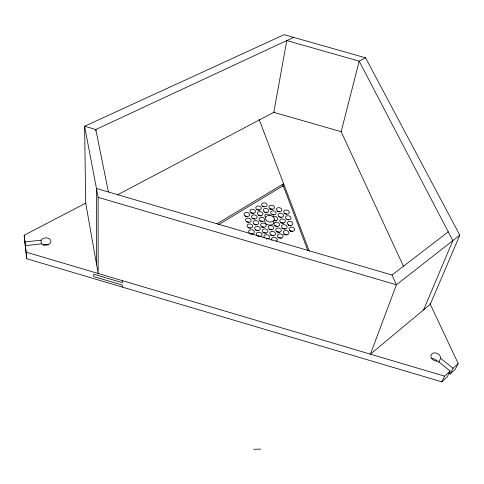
<?xml version="1.0" encoding="UTF-8"?>
<svg xmlns="http://www.w3.org/2000/svg" width="484" height="484" viewBox="0 0 484 484"><rect width="100%" height="100%" fill="white"/><g stroke="black" fill="none" stroke-linecap="round" stroke-linejoin="round"><path stroke-width="0.73" d="M122.198 287.042L122.258 285.058L93.745 276.606L93.727 274.192L122.331 282.674L122.385 280.672M282.971 186.848L283.612 183.738L216.923 223.838M403.674 266.648L341.159 131.69L359.195 61.159L365.589 57.82L459.8 235.188L430.27 304.303L370.423 354.173L396.396 284.78L459.8 235.188M423.663 309.808L452.836 240.633L359.195 61.159L286.788 40.571L273.799 112.33L341.159 131.69M438.813 362.159L440.621 358.335A5.088 3.872 26.8 0 0 435.467 352.909A5.088 3.872 26.8 0 0 431.062 357.089A5.088 3.872 26.8 0 0 437.742 361.07L450.126 371.022L447.307 376.715L441.807 381.84L26.674 258.71L25.368 245.636L41.636 243.827A5.136 3.648 -3.5 0 0 49.483 243.942A5.136 3.648 -3.5 0 0 48.618 238.412A5.136 3.648 -3.5 0 0 41.067 240.209L24.956 241.97L25.537 248.558L24.2 235.224L85.898 203.068M441.807 381.84L444.596 376.153L450.126 371.022M449.061 373.043L450.235 373.987L453.072 368.288L458.197 363.532L429.901 303.522M458.197 363.532L455.341 369.231L450.235 373.987M96.618 264.766L96.449 188.488L392.016 275.027L448.244 231.836M218.435 224.733L283.213 185.687M117.382 194.913L274.247 112.088M293.637 37.383L95.808 129.518L84.603 126.263L85.716 203.165L98.161 273.49L98.137 197.351L84.603 126.263L284.144 34.685L365.589 57.82M253.677 449.315L260.767 449.098M98.137 197.351L396.396 284.78L392.016 275.027M25.368 245.636L26.1 252.134L444.596 376.153M440.621 358.335L453.072 368.288M259.164 119.512L309.222 251.021M282.862 184.761L307.673 250.143M108.416 191.991L95.808 129.518L95.814 131.025M24.2 235.224L24.956 241.97M26.1 252.134L26.674 258.71M41.067 240.209L41.315 243.857M273.726 221.672A4.544 3.243 11.2 0 1 269.485 225.114A4.544 3.243 11.2 0 1 264.808 221.097M245.255 216.342A2.825 2.015 9.7 0 1 247.397 216.626M251.129 213.117A2.813 1.996 10.1 0 1 253.864 213.734M257.657 209.881A2.795 1.978 10.4 0 1 259.061 210.195M262.703 206.753A2.783 1.96 10.8 0 1 264.125 206.807M246.786 222.047A2.844 2.039 9.8 0 1 248.939 222.325M252.69 218.786A2.825 2.021 10.2 0 1 254.826 219.064M258.529 215.543A2.813 2.003 10.6 0 1 261.263 216.16M265.02 212.288A2.795 1.984 10.9 0 1 266.424 212.609M270.036 209.155A2.783 1.96 11.3 0 1 272.141 209.433M248.34 227.831A2.856 2.063 9.9 0 1 250.5 228.109M254.263 224.503A2.844 2.045 10.3 0 1 256.417 224.782M260.132 221.218A2.825 2.027 10.7 0 1 262.267 221.497A2.813 2.009 10.9 0 1 261.88 221.019M272.389 214.702A2.795 1.984 11.4 0 1 273.799 215.023M277.38 211.556A2.783 1.966 11.7 0 1 279.48 211.829M284.725 213.958A2.783 1.966 12.2 0 1 286.824 214.231M279.77 217.122A2.795 1.99 11.9 0 1 281.18 217.437M274.059 220.359A2.813 2.009 11.6 0 1 276.092 221.025M261.747 226.978A2.844 2.051 10.8 0 1 263.895 227.256M255.861 230.305A2.856 2.069 10.4 0 1 258.02 230.584M249.901 233.687A2.874 2.087 10 0 1 252.079 233.972M258.196 236.131A2.874 2.093 10.6 0 1 259.642 236.458M262.727 232.973A2.862 2.075 11 0 1 266.17 233.415M269.243 229.44A2.844 2.051 11.3 0 1 272.008 230.069M275.039 226.113A2.825 2.033 11.7 0 1 277.792 226.736M280.781 222.834A2.813 2.009 12.1 0 1 283.515 223.457M287.163 219.542A2.801 1.99 12.4 0 1 288.573 219.857M288.21 225.272A2.813 2.015 12.6 0 1 290.951 225.895M282.511 228.575A2.831 2.033 12.2 0 1 285.264 229.198M276.745 231.909A2.844 2.057 11.9 0 1 279.51 232.532M270.925 235.266A2.862 2.075 11.5 0 1 273.708 235.896M266.509 238.721A2.874 2.099 11.1 0 1 267.216 238.957M277.816 237.946A2.862 2.081 12 0 1 281.252 238.388M283.612 234.552A2.844 2.057 12.4 0 1 287.03 234.994M289.983 231.031A2.831 2.039 12.8 0 1 292.741 231.654M272.05 240.391A2.886 2.099 11.7 0 1 272.758 237.511A2.886 2.099 11.7 0 1 276.739 238.412A2.886 2.099 11.7 0 1 276.043 241.298M264.409 237.874A2.886 2.099 11.1 0 1 265.141 235A2.886 2.099 11.1 0 1 269.116 235.902A2.886 2.099 11.1 0 1 268.396 238.775M257.27 235.817A2.886 2.093 10.6 0 1 257.325 232.586A2.886 2.093 10.6 0 1 261.638 233.56A2.886 2.093 10.6 0 1 260.089 236.452M258.607 236.404A2.886 2.093 10.6 0 1 257.899 236.174M265.819 217.455A2.825 2.003 11.1 0 1 266.037 214.273A2.825 2.003 11.1 0 1 270.26 215.652M272.952 217.013A2.825 2.009 11.6 0 1 276.703 217.032A2.825 2.009 11.6 0 1 277.513 219.79A2.825 2.009 11.6 0 1 273.914 220.256M258.765 236.289A2.862 2.075 10.7 0 1 258.377 235.787M262.437 226.857A2.831 2.033 10.7 0 1 261.808 227.075M255.582 224.455A2.837 2.039 10.1 0 1 255.594 224.993M282.275 222.991A2.807 1.996 11.9 0 1 281.785 223.324M278.354 232.635A2.831 2.039 12 0 1 277.749 231.606M279.474 237.293A2.85 2.069 11.8 0 1 279.129 237.741M270.374 229.543A2.837 2.045 11.5 0 1 270.883 229.198M284.64 228.884A2.819 2.015 12.2 0 1 282.553 228.327M274.386 219.942A2.813 2.003 11.4 0 1 274.979 220.952M259.091 210.032A2.795 1.972 10.3 0 1 259.103 210.552M265.831 212.379A2.789 1.966 10.8 0 1 265.22 212.597M250.192 234.123A2.868 2.081 10.2 0 1 250.373 233.609M283.582 228.642A2.807 2.015 12.2 0 1 284.289 228.829M266.152 238.691A2.874 2.099 11.1 0 1 266.799 239.011M271.5 235.121A2.856 2.069 11.3 0 1 271.712 235.666M281.113 217.558A2.789 1.978 12.1 0 1 280.901 217.038M284.967 234.825A2.85 2.063 12.4 0 1 285.687 235.018M290.491 231.007A2.831 2.039 12.6 0 1 290.884 231.497M290.158 225.647A2.813 2.015 12.8 0 1 290.769 225.429M270.689 209.348A2.783 1.96 11.3 0 1 272.093 209.318M431.196 358.692A5.046 3.866 27 0 1 436.877 360.919M43.161 245.255A5.1 3.642 -3.8 0 1 48.212 244.686M266.46 220.48A4.562 3.249 11.2 0 0 274.162 220.22A4.562 3.249 11.2 0 0 269.116 215.398A4.562 3.249 11.2 0 0 266.46 220.48M264.185 211.78A2.807 1.984 10.9 0 0 268.723 211.042A2.807 1.984 10.9 0 0 265.044 208.453A2.807 1.984 10.9 0 0 264.185 211.78M261.596 226.542A2.856 2.051 10.8 0 0 266.218 225.762A2.856 2.051 10.8 0 0 262.479 223.1A2.856 2.051 10.8 0 0 261.596 226.542M255.655 229.906A2.874 2.069 10.5 0 0 260.307 229.113A2.874 2.069 10.5 0 0 256.562 226.433A2.874 2.069 10.5 0 0 255.655 229.906M288.289 224.824A2.825 2.015 12.6 0 0 292.808 224.056A2.825 2.015 12.6 0 0 289.057 221.424A2.825 2.015 12.6 0 0 288.289 224.824M284.767 213.42A2.795 1.966 12.2 0 0 289.25 212.682A2.795 1.966 12.2 0 0 285.548 210.098A2.795 1.966 12.2 0 0 284.767 213.42M244.964 215.822A2.837 2.021 9.7 0 0 249.587 215.065A2.837 2.021 9.7 0 0 245.908 212.446A2.837 2.021 9.7 0 0 244.964 215.822M271.621 214.212A2.807 1.984 11.4 0 0 276.146 213.468A2.807 1.984 11.4 0 0 272.45 210.873A2.807 1.984 11.4 0 0 271.621 214.212M289.571 230.184A2.844 2.039 12.8 0 0 294.411 230.336A2.844 2.039 12.8 0 0 291.556 227.135A2.844 2.039 12.8 0 0 289.571 230.184M269.957 208.58A2.795 1.96 11.3 0 0 274.464 207.848A2.795 1.96 11.3 0 0 270.792 205.276A2.795 1.96 11.3 0 0 269.957 208.58M284.296 234.002A2.856 2.057 12.4 0 0 288.875 233.203A2.856 2.057 12.4 0 0 285.094 230.529A2.856 2.057 12.4 0 0 284.296 234.002M278.463 237.414A2.874 2.081 12.1 0 0 283.079 236.603A2.874 2.081 12.1 0 0 279.286 233.905A2.874 2.081 12.1 0 0 278.463 237.414M249.647 233.306A2.886 2.087 10.1 0 0 254.342 232.501A2.886 2.087 10.1 0 0 250.591 229.803A2.886 2.087 10.1 0 0 249.647 233.306M262.564 206.16A2.795 1.96 10.8 0 0 267.083 205.44A2.795 1.96 10.8 0 0 263.429 202.875A2.795 1.96 10.8 0 0 262.564 206.16M254.052 224.062A2.856 2.045 10.3 0 0 258.68 223.287A2.856 2.045 10.3 0 0 254.959 220.631A2.856 2.045 10.3 0 0 254.052 224.062M263.248 232.405A2.874 2.075 11 0 0 267.888 231.606A2.874 2.075 11 0 0 264.131 228.92A2.874 2.075 11 0 0 263.248 232.405M286.516 219.089A2.813 1.99 12.4 0 0 291.017 218.338A2.813 1.99 12.4 0 0 287.29 215.731A2.813 1.99 12.4 0 0 286.516 219.089M248.068 227.407A2.874 2.063 9.9 0 0 252.739 226.627A2.874 2.063 9.9 0 0 249.012 223.953A2.874 2.063 9.9 0 0 248.068 227.407M277.362 211A2.795 1.966 11.8 0 0 281.851 210.268A2.795 1.966 11.8 0 0 278.167 207.69A2.795 1.966 11.8 0 0 277.362 211M256.756 209.348A2.807 1.978 10.5 0 0 261.312 208.616A2.807 1.978 10.5 0 0 257.645 206.033A2.807 1.978 10.5 0 0 256.756 209.348M259.969 220.746A2.837 2.027 10.7 0 0 264.56 219.978A2.837 2.027 10.7 0 0 260.852 217.346A2.837 2.027 10.7 0 0 259.969 220.746M246.507 221.581A2.856 2.039 9.8 0 0 251.154 220.813A2.856 2.039 9.8 0 0 247.451 218.163A2.856 2.039 9.8 0 0 246.507 221.581M252.46 218.284A2.837 2.021 10.2 0 0 257.071 217.522A2.837 2.021 10.2 0 0 253.374 214.896A2.837 2.021 10.2 0 0 252.46 218.284M280.787 222.368A2.825 2.009 12.1 0 0 285.324 221.605A2.825 2.009 12.1 0 0 281.591 218.98A2.825 2.009 12.1 0 0 280.787 222.368M276.721 231.509A2.856 2.057 11.9 0 0 281.313 230.723A2.856 2.057 11.9 0 0 277.544 228.049A2.856 2.057 11.9 0 0 276.721 231.509M270.852 234.909A2.874 2.075 11.5 0 0 275.481 234.105A2.874 2.075 11.5 0 0 271.699 231.412A2.874 2.075 11.5 0 0 270.852 234.909M250.893 212.567A2.825 1.996 10.1 0 0 255.479 211.823A2.825 1.996 10.1 0 0 251.807 209.221A2.825 1.996 10.1 0 0 250.893 212.567M275.003 225.677A2.844 2.033 11.7 0 0 279.57 224.903A2.844 2.033 11.7 0 0 275.832 222.259A2.844 2.033 11.7 0 0 275.003 225.677M269.152 229.023A2.856 2.051 11.4 0 0 273.762 228.236A2.856 2.051 11.4 0 0 270.012 225.574A2.856 2.051 11.4 0 0 269.152 229.023M258.353 215.011A2.825 2.003 10.6 0 0 262.927 214.267A2.825 2.003 10.6 0 0 259.236 211.659A2.825 2.003 10.6 0 0 258.353 215.011M279.062 216.65A2.807 1.99 11.9 0 0 283.576 215.9A2.807 1.99 11.9 0 0 279.867 213.299A2.807 1.99 11.9 0 0 279.062 216.65M282.535 228.152A2.844 2.033 12.2 0 0 287.091 227.371A2.844 2.033 12.2 0 0 283.334 224.721A2.844 2.033 12.2 0 0 282.535 228.152"/></g></svg>
